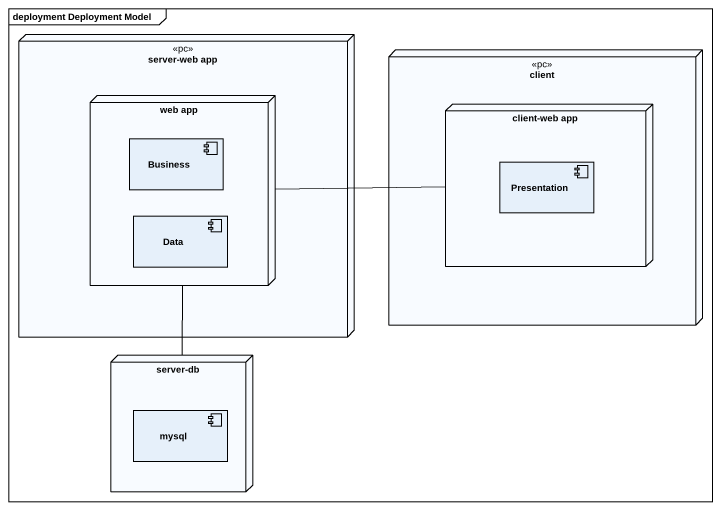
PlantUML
@startuml
mainframe deployment Deployment Model
node "server-web app" as server_web_app <<pc>> {
  node "web app" as web_app {
    component Business
    component Data
  }
}
node client <<pc>> {
  node "client-web app" as client_web_app {
    component Presentation
  }
}
node "server-db" as server_db {
  component mysql
}
web_app -right- client_web_app
web_app -- server_db
@enduml
